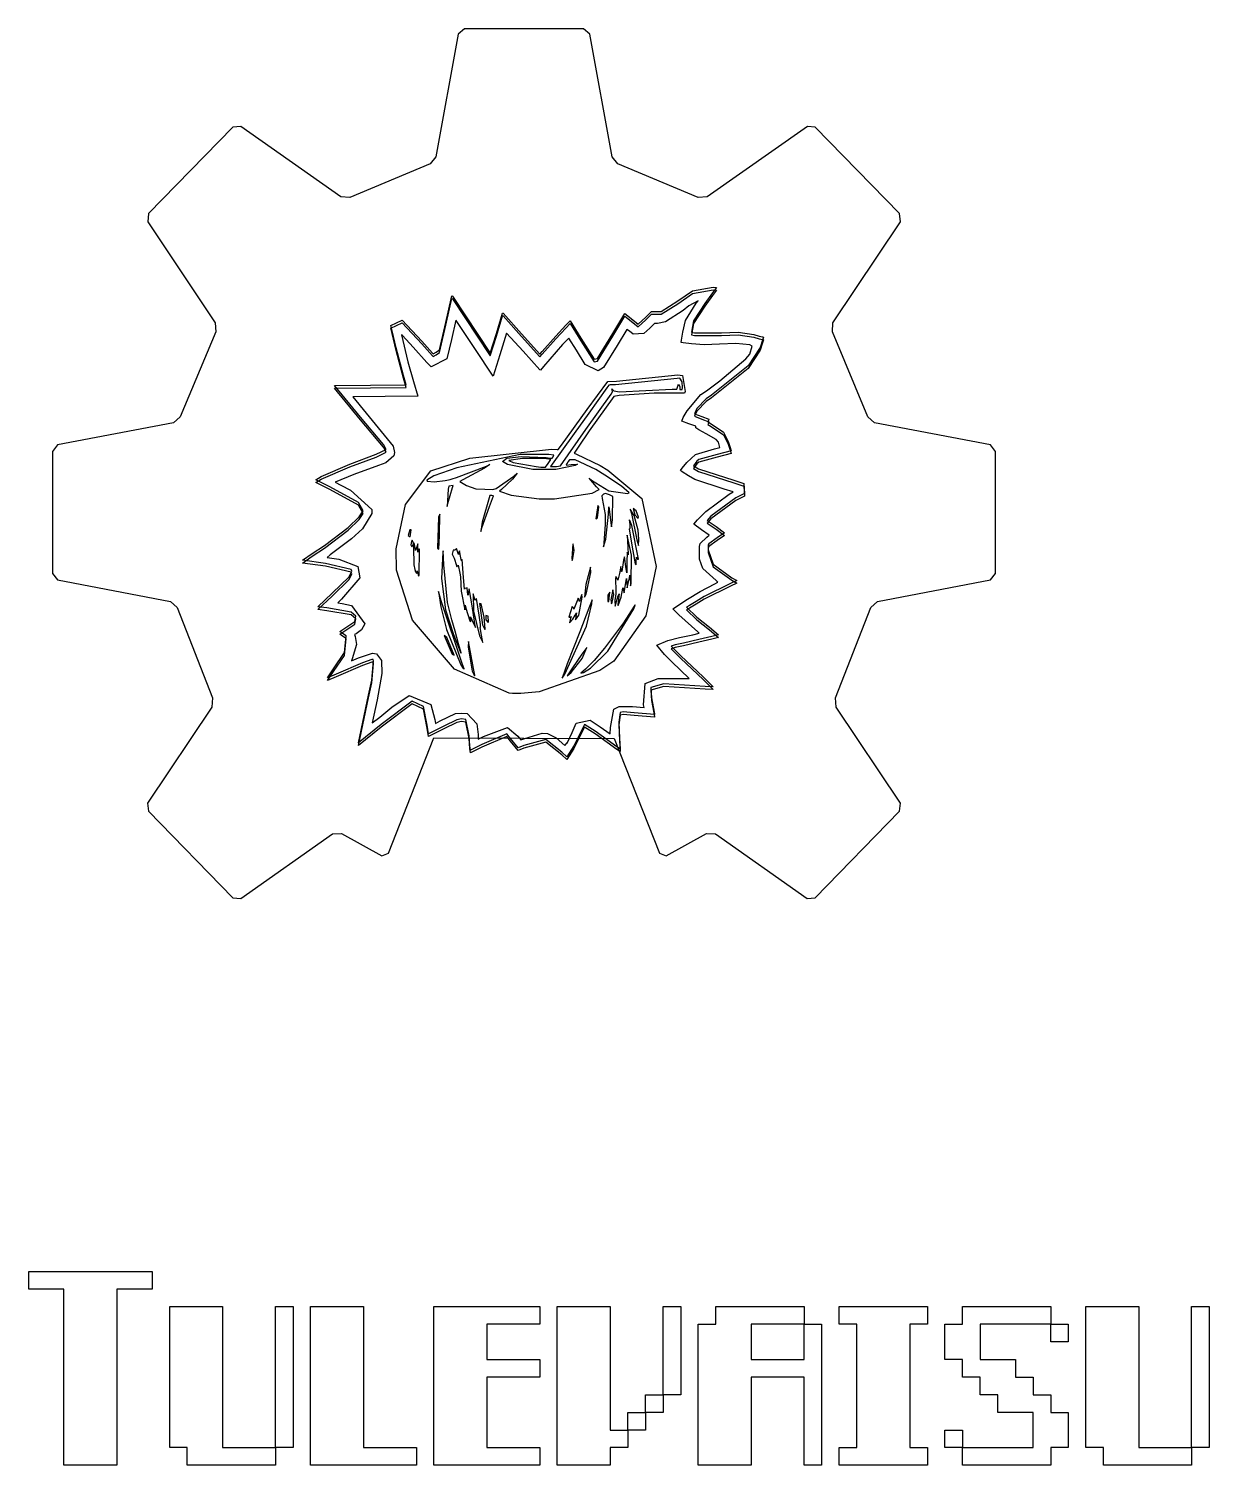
# Model space of a CAD drawing. Extents: x 11 to 122, y 5 to 84.
# Drawn here: x 11.02 to 21.69, y 70.44 to 83.42 of the extents above; entities that cross this region are included whole.
import ezdxf

# ---------------------------------------------------------------- set-up
doc = ezdxf.new("R2010")
doc.units = 0
doc.layers.add('Layer_1', color=7, linetype='CONTINUOUS')

msp = doc.modelspace()

# ---------------------------------------------------------------- linework, layer by layer
at = {"layer": 'Layer_1', "color": 7}
for points in [[(14.960838, 83.420121), (14.905725, 83.372007), (14.70365, 82.2619), (14.650288, 82.198917), (13.925089, 81.894492), (13.84373, 81.900616), (12.939199, 82.53659), (12.866592, 82.530466), (12.104653, 81.749283), (12.09852, 81.674926), (12.708248, 80.763396), (12.713489, 80.680293), (12.39244, 79.912228), (12.330331, 79.857994), (11.28321, 79.658536), (11.236845, 79.600805), (11.236845, 78.495944), (11.284083, 78.43821), (12.304962, 78.244004), (12.36532, 78.188898), (12.683744, 77.371844), (12.677612, 77.288736), (12.097628, 76.421822), (12.104613, 76.347468), (12.866552, 75.566285), (12.93916, 75.559315), (13.769336, 76.143675), (13.848939, 76.14726), (14.214602, 75.946063), (14.27496, 75.968782), (14.685238, 77.011531), (16.315813, 77.006254), (16.72434, 75.968757), (16.784698, 75.94601), (17.150361, 76.147209), (17.229965, 76.143625), (18.060141, 75.559267), (18.132748, 75.566237), (18.894687, 76.347423), (18.901672, 76.421774), (18.32169, 77.288702), (18.315558, 77.371805), (18.633981, 78.188858), (18.694339, 78.24397), (19.715218, 78.438173), (19.761579, 78.495905), (19.762482, 79.600762), (19.716117, 79.658494), (18.668996, 79.857948), (18.606887, 79.912186), (18.286716, 80.680257), (18.291195, 80.763354), (18.901796, 81.674884), (18.894811, 81.749241), (18.132871, 82.530426), (18.061137, 82.536551), (17.156607, 81.90058), (17.075252, 81.894456), (16.349175, 82.198886), (16.295813, 82.261864), (16.094612, 83.371976), (16.038625, 83.42009), (14.960891, 83.42009), (14.960838, 83.420121)], [(15.842741, 76.85724), (15.697576, 76.971354), (15.49732, 76.916722), (15.445719, 76.896571), (15.377418, 76.982406), (15.345072, 77.023574), (15.117185, 76.926647), (15.016303, 76.877239), (15.009284, 76.915257), (15.005186, 77.005732), (14.972267, 77.151745), (14.935749, 77.157954), (14.891785, 77.151039), (14.774919, 77.092137), (14.636455, 77.023362), (14.624559, 77.100211), (14.589848, 77.269643), (14.487434, 77.318764), (14.209384, 77.109048), (14.003259, 76.942361), (14.094598, 77.371952), (14.123609, 77.508635), (14.138014, 77.683929), (14.135305, 77.696431), (14.122785, 77.696208), (14.041131, 77.665533), (13.800736, 77.562644), (13.721959, 77.530538), (13.77836, 77.611886), (13.875471, 77.756954), (13.891938, 77.909498), (13.860375, 77.931088), (13.835855, 77.948896), (13.934308, 78.01537), (13.971425, 78.038908), (13.980899, 78.085573), (13.937594, 78.122152), (13.7161, 78.160723), (13.63523, 78.170601), (13.76696, 78.293382), (13.918458, 78.441644), (13.944366, 78.493585), (13.936114, 78.509925), (13.705432, 78.563508), (13.498319, 78.591476), (13.584808, 78.652208), (13.696041, 78.725235), (13.910979, 78.888826), (14.00901, 78.983954), (14.045231, 79.038776), (14.004817, 79.113187), (13.74588, 79.254851), (13.619033, 79.319686), (13.667273, 79.348636), (13.924045, 79.459973), (14.163472, 79.549434), (14.253209, 79.594003), (14.230758, 79.637118), (14.021457, 79.884398), (13.787131, 80.170312), (14.110616, 80.173783), (14.433753, 80.177029), (14.409008, 80.262585), (14.343171, 80.511572), (14.306554, 80.664647), (14.296287, 80.713429), (14.397522, 80.76301), (14.575859, 80.571048), (14.672195, 80.465065), (14.678652, 80.458207), (14.705819, 80.471838), (14.735058, 80.493287), (14.791666, 80.740079), (14.848245, 80.9811), (14.852159, 80.980253), (15.194671, 80.463772), (15.250713, 80.642193), (15.305534, 80.824497), (15.310352, 80.825344), (15.47756, 80.639388), (15.642927, 80.456147), (15.662412, 80.477878), (15.787975, 80.617894), (15.877435, 80.715447), (15.917068, 80.756648), (16.01439, 80.598694), (16.134482, 80.409583), (16.163327, 80.414437), (16.30138, 80.641457), (16.410954, 80.823374), (16.48293, 80.765008), (16.530351, 80.725356), (16.601794, 80.788983), (16.652861, 80.840051), (16.669772, 80.839204), (16.740835, 80.840051), (16.889852, 80.935354), (17.022086, 81.027994), (17.209268, 81.059972), (17.23862, 81.058561), (17.203006, 81.008377), (17.133909, 80.912384), (17.032331, 80.75476), (17.012499, 80.654199), (17.041484, 80.647228), (17.28425, 80.648357), (17.436585, 80.653381), (17.575516, 80.633823), (17.626482, 80.619034), (17.654038, 80.611668), (17.664901, 80.608394), (17.655489, 80.581894), (17.635671, 80.515995), (17.526313, 80.35081), (17.194158, 80.082888), (17.147411, 80.052671), (17.060791, 79.963088), (17.039201, 79.91715), (17.105829, 79.892004), (17.171336, 79.86779), (17.166643, 79.855795), (17.160087, 79.843349), (17.189975, 79.825541), (17.304071, 79.750746), (17.344878, 79.666077), (17.362742, 79.612824), (17.372284, 79.581207), (17.244558, 79.548771), (17.080789, 79.501584), (17.062772, 79.487755), (17.030707, 79.446288), (17.077659, 79.417631), (17.395701, 79.315055), (17.486765, 79.28526), (17.493417, 79.196614), (17.41363, 79.155396), (17.187867, 78.991681), (17.155945, 78.952786), (17.235278, 78.896321), (17.312421, 78.840182), (17.246165, 78.793799), (17.171615, 78.74115), (17.16332, 78.732599), (17.163341, 78.685174), (17.208723, 78.558143), (17.379303, 78.435024), (17.422437, 78.408523), (17.365547, 78.382248), (17.127527, 78.264632), (17.055754, 78.220015), (16.994347, 78.184554), (16.968676, 78.167875), (17.062854, 78.079127), (17.175223, 77.987363), (17.256812, 77.918808), (17.198699, 77.904386), (17.079753, 77.875081), (16.939939, 77.843982), (16.864815, 77.828968), (16.830383, 77.81593), (16.917938, 77.729908), (17.117837, 77.53844), (17.210176, 77.447093), (17.136096, 77.452427), (16.763781, 77.474525), (16.647316, 77.44255), (16.652946, 77.349176), (16.680136, 77.203378), (16.678555, 77.198213), (16.49544, 77.214751), (16.396641, 77.221524), (16.368158, 77.215203), (16.358178, 77.129018), (16.363826, 76.984159), (16.367619, 76.887675), (16.337815, 76.90633), (16.250246, 76.969252), (16.141734, 77.048624), (16.046289, 77.109121), (16.007845, 77.03011), (15.950013, 76.915756), (15.906931, 76.847504), (15.886783, 76.817027), (15.842715, 76.85741), (15.842741, 76.85724)], [(15.888677, 76.964485), (15.934971, 77.059114), (15.971432, 77.144102), (16.098955, 77.172579), (16.18871, 77.11106), (16.278929, 77.046374), (16.280029, 77.105331), (16.311743, 77.269378), (16.358796, 77.296133), (16.478785, 77.295286), (16.584583, 77.286227), (16.580844, 77.310667), (16.595647, 77.502781), (16.712542, 77.547395), (16.950282, 77.548242), (16.993549, 77.546831), (16.836443, 77.699073), (16.768208, 77.765734), (16.701546, 77.849714), (16.80015, 77.890464), (16.905533, 77.917671), (17.025522, 77.941744), (17.082909, 77.958452), (17.071953, 77.969233), (16.899272, 78.122307), (16.84348, 78.177374), (16.97857, 78.265628), (17.091256, 78.334253), (17.223749, 78.404775), (17.251469, 78.419168), (17.236878, 78.432094), (17.11729, 78.54163), (17.087155, 78.625106), (17.086984, 78.739265), (17.093221, 78.767205), (17.153455, 78.826229), (17.172237, 78.842259), (17.103904, 78.892667), (17.03535, 78.942916), (17.068614, 78.98052), (17.143158, 79.057705), (17.355085, 79.213867), (17.389388, 79.234384), (17.309186, 79.259615), (17.044007, 79.346881), (16.985776, 79.380423), (16.929533, 79.414611), (16.912837, 79.42669), (16.930315, 79.448591), (16.972567, 79.500788), (17.048296, 79.572469), (17.221219, 79.623681), (17.269381, 79.636043), (17.256153, 79.683117), (17.235825, 79.706514), (17.145516, 79.760291), (17.079116, 79.796286), (17.051319, 79.811864), (17.052618, 79.819626), (17.053916, 79.827387), (16.990665, 79.849936), (16.924806, 79.873474), (16.937644, 79.906073), (16.973329, 79.967897), (17.097486, 80.113224), (17.149656, 80.147328), (17.268641, 80.238457), (17.50496, 80.436925), (17.540932, 80.477886), (17.562465, 80.550609), (17.54197, 80.56187), (17.414988, 80.574542), (17.265472, 80.568897), (17.128788, 80.564212), (17.013633, 80.571635), (16.939215, 80.580666), (16.919844, 80.583629), (16.921735, 80.6068), (16.934841, 80.678137), (16.959516, 80.782887), (17.05607, 80.938484), (17.07243, 80.961965), (16.990002, 80.915528), (16.93679, 80.872416), (16.779238, 80.769887), (16.707244, 80.757216), (16.679075, 80.756369), (16.638383, 80.715057), (16.583083, 80.664593), (16.486994, 80.658441), (16.452982, 80.685873), (16.428691, 80.702411), (16.34299, 80.557656), (16.218484, 80.35922), (16.170754, 80.326849), (16.052598, 80.386206), (15.973743, 80.514547), (15.903781, 80.624997), (15.847374, 80.567054), (15.675754, 80.368282), (15.649406, 80.334472), (15.643586, 80.337012), (15.49189, 80.506204), (15.341942, 80.669639), (15.282215, 80.473921), (15.221702, 80.280175), (15.05473, 80.529857), (14.887677, 80.782968), (14.883274, 80.784944), (14.842807, 80.61217), (14.802078, 80.436614), (14.660391, 80.363931), (14.621684, 80.404161), (14.497521, 80.541101), (14.401046, 80.647527), (14.391913, 80.654498), (14.448336, 80.408697), (14.500418, 80.23259), (14.539724, 80.099717), (14.245894, 80.096754), (13.950874, 80.09379), (14.073576, 79.944551), (14.316802, 79.646138), (14.330035, 79.589084), (14.323364, 79.558866), (14.249653, 79.498177), (14.183285, 79.474047), (13.96, 79.390665), (13.792014, 79.321289), (13.842619, 79.294703), (13.929742, 79.250663), (14.125331, 79.075516), (14.125386, 79.038036), (14.038242, 78.901351), (13.939116, 78.8112), (13.748696, 78.666872), (13.719484, 78.641359), (13.824344, 78.627699), (13.996941, 78.560279), (14.016584, 78.458078), (13.850906, 78.26394), (13.817673, 78.231507), (13.854758, 78.224649), (13.940161, 78.206785), (14.060145, 78.042943), (14.032129, 77.988311), (13.98142, 77.952934), (13.968452, 77.944524), (13.974539, 77.926575), (13.985461, 77.855726), (13.947064, 77.724495), (13.941123, 77.708945), (14.002764, 77.734571), (14.130058, 77.776275), (14.165952, 77.769727), (14.212805, 77.710342), (14.21464, 77.591673), (14.170999, 77.355865), (14.125881, 77.145923), (14.195062, 77.1997), (14.305344, 77.290062), (14.461358, 77.39337), (14.656636, 77.312044), (14.69358, 77.176403), (14.699741, 77.142322), (14.7428, 77.16442), (14.880606, 77.230016), (14.935549, 77.235858), (14.985632, 77.230976), (15.073961, 77.138811), (15.083706, 77.042641), (15.085004, 77.000471), (15.134565, 77.024262), (15.349388, 77.105565), (15.442624, 77.026554), (15.470197, 76.992761), (15.505673, 77.005997), (15.664901, 77.052629), (15.711854, 77.049355), (15.78943, 77.010391), (15.867318, 76.942539), (15.888612, 76.965032), (15.888677, 76.964485)], [(15.396778, 77.412832), (15.365475, 77.416077), (14.870909, 77.63209), (14.492096, 78.074276), (14.34589, 78.526066), (14.342825, 78.719978), (14.428814, 79.120798), (14.65866, 79.423459), (15.00963, 79.538227), (15.749434, 79.621127), (15.79838, 79.616499), (15.808718, 79.616442), (15.837661, 79.656095), (16.070794, 79.979541), (16.2575, 80.23193), (16.335815, 80.233905), (16.888811, 80.291315), (16.931461, 80.284852), (16.955884, 80.142203), (16.95024, 80.127584), (16.936741, 80.127846), (16.67596, 80.126717), (16.358587, 80.105861), (16.31016, 80.096406), (16.08751, 79.785296), (15.988775, 79.639367), (15.95312, 79.584088), (15.972717, 79.574041), (16.187656, 79.473313), (16.258606, 79.429575), (16.565102, 79.174463), (16.693557, 78.560466), (16.600373, 78.114814), (16.311292, 77.704285), (16.185568, 77.620321), (15.635703, 77.426336), (15.470847, 77.412592), (15.396767, 77.412815), (15.396778, 77.412832)], [(15.79268, 79.464819), (15.83078, 79.470124), (16.057234, 79.796732), (16.288318, 80.118871), (16.300352, 80.138373), (16.29696, 80.15573), (16.294561, 80.165184), (16.312056, 80.14636), (16.364099, 80.137893), (16.839789, 80.16191), (16.881956, 80.161851), (16.897255, 80.207884), (16.907316, 80.185476), (16.908643, 80.160951), (16.919076, 80.160951), (16.92951, 80.160951), (16.932191, 80.173453), (16.928376, 80.227933), (16.908781, 80.261337), (16.883214, 80.258092), (16.325189, 80.201495), (16.279549, 80.200366), (16.266471, 80.199237), (16.249369, 80.176095), (16.08429, 79.944263), (15.954157, 79.762715), (15.739017, 79.463272), (15.792687, 79.465248), (15.79268, 79.464819)], [(15.774485, 79.170766), (16.114725, 79.221952), (16.179319, 79.256578), (16.156273, 79.280765), (16.087976, 79.359727), (16.110661, 79.340536), (16.264879, 79.244014), (16.435914, 79.219771), (16.450186, 79.224568), (16.380274, 79.286683), (16.230447, 79.386812), (16.14802, 79.437564), (15.962259, 79.523414), (15.909749, 79.52426), (15.89916, 79.508089), (15.895308, 79.502332), (15.885241, 79.489829), (15.879518, 79.476113), (15.925046, 79.480459), (15.984223, 79.485652), (15.963372, 79.473884), (15.786997, 79.436221), (15.580406, 79.436204), (15.349175, 79.481619), (15.303677, 79.508007), (15.343771, 79.538518), (15.472936, 79.555593), (15.699352, 79.544868), (15.73925, 79.54055), (15.753065, 79.539421), (15.761681, 79.551105), (15.770297, 79.564708), (15.723345, 79.57278), (15.463541, 79.572735), (14.891763, 79.452093), (14.684543, 79.378919), (14.620748, 79.338995), (14.624942, 79.332533), (14.687265, 79.324489), (14.785565, 79.3386), (14.831252, 79.347236), (14.851075, 79.351046), (14.889152, 79.363436), (15.161822, 79.468262), (15.189558, 79.480764), (15.142624, 79.447473), (14.947588, 79.342732), (14.920983, 79.329016), (14.978369, 79.292502), (15.063619, 79.261957), (15.144743, 79.257837), (15.217465, 79.256426), (15.249335, 79.263933), (15.406491, 79.375741), (15.43751, 79.404454), (15.396528, 79.349155), (15.294994, 79.254571), (15.277818, 79.239783), (15.3832, 79.203342), (15.637787, 79.170845), (15.774471, 79.170788), (15.774485, 79.170766)], [(15.719045, 79.490981), (15.743181, 79.527455), (15.703532, 79.533777), (15.65963, 79.537079), (15.486385, 79.535103), (15.361667, 79.518988), (15.403036, 79.498471), (15.609627, 79.462264), (15.651363, 79.458257), (15.676785, 79.45741), (15.694904, 79.457148), (15.719039, 79.491511), (15.719045, 79.490981)], [(14.811507, 79.128926), (14.854398, 79.273418), (14.859554, 79.291142), (14.820769, 79.287501), (14.814585, 79.258077), (14.805139, 79.102208), (14.811503, 79.128963), (14.811507, 79.128926)], [(15.119051, 78.907991), (15.187965, 79.100752), (15.224009, 79.198254), (15.207877, 79.201866), (15.190611, 79.201302), (15.121585, 78.95957), (15.10987, 78.874822), (15.119051, 78.908036), (15.119051, 78.907991)], [(16.238589, 78.808144), (16.264272, 79.031949), (16.267176, 79.1003), (16.286999, 78.932296), (16.289844, 78.917084), (16.298248, 78.982868), (16.303196, 79.193623), (16.27219, 79.207113), (16.237659, 79.221168), (16.217314, 79.213435), (16.202282, 79.199691), (16.207393, 79.175504), (16.231893, 79.03091), (16.234461, 78.939089), (16.222063, 78.774689), (16.217102, 78.73817), (16.238596, 78.808147), (16.238589, 78.808144)], [(16.163291, 78.999152), (16.177284, 79.100298), (16.167903, 79.112377), (16.150103, 78.991312), (16.163291, 78.999152)], [(16.53706, 78.806168), (16.532263, 78.889015), (16.495792, 79.019977), (16.460264, 79.078832), (16.470489, 79.038138), (16.520501, 78.801368), (16.534691, 78.75107), (16.537062, 78.806168), (16.53706, 78.806168)], [(16.534047, 79.004429), (16.513007, 79.061678), (16.485764, 79.085187), (16.501775, 79.027803), (16.532341, 78.994631), (16.534034, 79.004452), (16.534047, 79.004429)], [(14.729866, 78.716326), (14.736314, 78.839967), (14.739684, 79.033888), (14.728099, 79.004819), (14.716658, 78.72648), (14.729863, 78.71632), (14.729866, 78.716326)], [(16.511937, 78.574427), (16.514619, 78.613117), (16.517441, 78.645454), (16.524502, 78.625473), (16.53318, 78.626602), (16.473267, 78.930501), (16.457262, 78.974328), (16.451194, 78.980593), (16.45576, 78.939899), (16.457002, 78.904035), (16.449354, 78.898164), (16.481774, 78.703044), (16.504914, 78.584627), (16.51195, 78.574184), (16.511937, 78.574427)], [(14.469782, 78.82852), (14.479733, 78.890666), (14.467744, 78.891512), (14.453935, 78.839609), (14.469776, 78.828433), (14.469782, 78.82852)], [(16.322113, 78.202972), (16.348329, 78.285838), (16.358717, 78.314258), (16.353612, 78.26626), (16.347553, 78.214444), (16.352184, 78.208123), (16.376404, 78.283831), (16.393292, 78.364172), (16.396453, 78.367417), (16.398203, 78.343005), (16.403435, 78.323278), (16.424534, 78.450362), (16.429713, 78.416453), (16.431717, 78.367414), (16.452762, 78.458186), (16.456801, 78.48192), (16.460995, 78.414788), (16.460912, 78.385155), (16.469263, 78.40762), (16.47121, 78.662684), (16.432697, 78.843089), (16.436939, 78.730832), (16.441796, 78.672403), (16.441147, 78.664783), (16.437137, 78.676778), (16.431425, 78.688772), (16.429731, 78.596034), (16.42801, 78.502235), (16.422774, 78.540363), (16.406552, 78.647822), (16.39915, 78.617542), (16.394318, 78.575054), (16.383819, 78.515398), (16.381985, 78.513422), (16.379163, 78.535322), (16.374464, 78.559057), (16.361422, 78.497668), (16.347492, 78.437236), (16.341065, 78.451375), (16.330462, 78.469127), (16.326048, 78.448384), (16.328278, 78.340171), (16.32952, 78.314094), (16.32127, 78.251531), (16.322117, 78.202969), (16.322113, 78.202972)], [(14.552401, 78.482606), (14.554941, 78.710241), (14.551746, 78.719018), (14.54633, 78.704286), (14.54088, 78.689526), (14.540485, 78.726127), (14.539751, 78.763807), (14.52535, 78.718417), (14.520239, 78.70329), (14.517394, 78.712152), (14.507716, 78.775146), (14.503198, 78.769925), (14.50063, 78.762757), (14.499247, 78.773792), (14.489996, 78.797216), (14.481382, 78.785222), (14.475489, 78.755069), (14.486149, 78.736838), (14.495623, 78.75109), (14.500661, 78.759218), (14.499306, 78.733366), (14.502701, 78.576056), (14.512325, 78.532737), (14.518652, 78.510301), (14.530895, 78.495682), (14.532617, 78.520715), (14.541247, 78.49681), (14.546728, 78.471269), (14.552443, 78.482671), (14.552401, 78.482606)], [(14.930426, 77.780353), (14.908438, 77.860174), (14.876079, 77.974945), (14.845817, 78.079288), (14.80752, 78.23475), (14.774962, 78.57537), (14.768607, 78.701012), (14.765703, 78.685377), (14.761314, 78.630208), (14.754673, 78.452832), (14.789783, 78.169032), (14.861934, 77.944705), (14.927313, 77.776593), (14.930409, 77.780375), (14.930426, 77.780353)], [(15.05354, 78.064096), (15.040953, 78.143976), (15.02538, 78.239966), (15.005229, 78.359645), (14.998157, 78.334894), (14.994677, 78.304643), (14.993492, 78.299421), (14.991826, 78.304643), (14.984537, 78.366201), (14.963491, 78.359935), (14.960362, 78.355759), (14.953312, 78.46114), (14.941763, 78.623819), (14.937727, 78.617892), (14.934036, 78.610159), (14.929961, 78.638043), (14.917577, 78.700564), (14.911509, 78.687158), (14.906175, 78.669858), (14.900355, 78.687581), (14.889165, 78.723582), (14.883549, 78.713139), (14.873691, 78.708257), (14.858962, 78.707693), (14.850588, 78.670544), (14.867637, 78.636228), (14.873827, 78.617037), (14.892572, 78.555778), (14.896974, 78.566136), (14.902997, 78.571554), (14.918308, 78.499971), (14.92444, 78.46707), (14.930421, 78.336059), (14.964561, 78.168515), (14.966932, 78.190049), (14.968766, 78.210821), (14.97504, 78.184743), (15.010377, 78.070347), (15.020181, 78.063207), (15.015931, 78.10617), (15.028143, 78.076596), (15.060237, 78.007852), (15.053521, 78.064192), (15.05354, 78.064096)], [(15.941298, 78.631171), (15.951777, 78.705373), (15.943635, 78.762427), (15.941321, 78.763556), (15.93192, 78.631148), (15.93367, 78.613425), (15.941287, 78.631035), (15.941298, 78.631171)], [(16.059969, 78.310487), (16.102359, 78.506338), (16.100355, 78.553035), (16.059479, 78.398171), (16.045167, 78.283078), (16.059969, 78.310487)], [(14.958555, 77.634568), (14.943755, 77.674739), (14.751905, 78.250769), (14.726994, 78.333198), (14.746586, 78.194629), (14.799115, 77.989928), (14.927043, 77.671003), (14.948574, 77.637421), (14.958554, 77.634458), (14.958555, 77.634568)], [(15.127584, 77.874536), (15.115064, 77.939997), (15.102545, 78.007245), (15.105675, 78.009503), (15.105671, 78.035298), (15.093084, 78.120862), (15.069018, 78.270429), (15.062025, 78.262696), (15.057614, 78.252056), (15.049946, 78.28163), (15.040463, 78.311913), (15.042749, 78.15732), (15.097354, 77.932993), (15.12759, 77.874319), (15.127584, 77.874536)], [(15.940321, 78.084529), (15.961268, 78.120007), (15.974786, 78.140779), (15.968645, 78.109585), (15.964322, 78.078551), (15.994307, 78.120639), (16.026774, 78.281802), (16.022766, 78.305565), (16.007868, 78.26827), (15.999779, 78.244168), (15.995422, 78.259126), (15.99011, 78.274902), (15.985329, 78.264403), (15.950094, 78.174778), (15.946775, 78.186152), (15.93493, 78.198231), (15.904905, 78.102199), (15.91784, 78.102763), (15.92472, 78.106799), (15.917464, 78.079), (15.911566, 78.051625), (15.940307, 78.084636), (15.940321, 78.084529)], [(16.267333, 78.243872), (16.274507, 78.327649), (16.258087, 78.302306), (16.257128, 78.243502), (16.267302, 78.243762), (16.267333, 78.243872)], [(16.296928, 78.237409), (16.310158, 78.305746), (16.303441, 78.350379), (16.283689, 78.257751), (16.28898, 78.223317), (16.296925, 78.2374), (16.296928, 78.237409)], [(15.14844, 77.996334), (15.137955, 78.102154), (15.113007, 78.223885), (15.097561, 78.226142), (15.125695, 78.032089), (15.146394, 77.98955), (15.148426, 77.996323), (15.14844, 77.996334)], [(15.869607, 77.585837), (16.064943, 78.020933), (16.112481, 78.222688), (16.114654, 78.259679), (16.08674, 78.182576), (16.005535, 77.970839), (15.889954, 77.679743), (15.84544, 77.550615), (15.869612, 77.585837), (15.869607, 77.585837)], [(16.038021, 77.602883), (16.100022, 77.642253), (16.256655, 77.795488), (16.492808, 78.178424), (16.503673, 78.209556), (16.501698, 78.21283), (16.493976, 78.201513), (16.397657, 78.050084), (16.227551, 77.820829), (16.13418, 77.710088), (16.054252, 77.632753), (16.014455, 77.595853), (16.038012, 77.602908), (16.038021, 77.602883)], [(15.179995, 78.060032), (15.175713, 78.110637), (15.15466, 78.118455), (15.153785, 78.077691), (15.175025, 78.054294), (15.180012, 78.060052), (15.179995, 78.060032)], [(14.867705, 77.758452), (14.800615, 77.919384), (14.777981, 77.936628), (14.84872, 77.769078), (14.867705, 77.758438), (14.867705, 77.758452)], [(15.054546, 77.577144), (15.044013, 77.639222), (15.016996, 77.786155), (14.998522, 77.8811), (14.994703, 77.830258), (15.031972, 77.613048), (15.052456, 77.572225), (15.054544, 77.577136), (15.054546, 77.577144)], [(15.92699, 77.601274), (16.024218, 77.7278), (16.067459, 77.826685), (16.023753, 77.766304), (15.93897, 77.642826), (15.889982, 77.571113), (15.92699, 77.601274)], [(11.022639, 72.030024), (11.022639, 72.189291), (11.18191, 72.189291), (11.341181, 72.189291), (11.500452, 72.189291), (11.659724, 72.189291), (11.818994, 72.189291), (11.978265, 72.189291), (12.137537, 72.189291), (12.137537, 72.030024), (11.978265, 72.030024), (11.818994, 72.030024), (11.818994, 71.870755), (11.818994, 71.71148), (11.818994, 71.552211), (11.818994, 71.392936), (11.818994, 71.233666), (11.818994, 71.074391), (11.818994, 70.915125), (11.818994, 70.755856), (11.818994, 70.596584), (11.818994, 70.437309), (11.659724, 70.437309), (11.500452, 70.437309), (11.341181, 70.437309), (11.341181, 70.596584), (11.341181, 70.755856), (11.341181, 70.915125), (11.341181, 71.074391), (11.341181, 71.233666), (11.341181, 71.392936), (11.341181, 71.552211), (11.341181, 71.71148), (11.341181, 71.870755), (11.341181, 72.030024), (11.18191, 72.030024), (11.022639, 72.030024), (11.022639, 72.030024), (11.022639, 72.030024)], [(12.296807, 70.596584), (12.296807, 70.755856), (12.296807, 70.915125), (12.296807, 71.074391), (12.296807, 71.233666), (12.296807, 71.392936), (12.296807, 71.552211), (12.296807, 71.71148), (12.296807, 71.870755), (12.456079, 71.870755), (12.61535, 71.870755), (12.774621, 71.870755), (12.774621, 71.71148), (12.774621, 71.552211), (12.774621, 71.392936), (12.774621, 71.233666), (12.774621, 71.074391), (12.774621, 70.915125), (12.774621, 70.755856), (12.774621, 70.596584), (12.933892, 70.596584), (13.093163, 70.596584), (13.252435, 70.596584), (13.252435, 70.437309), (13.093163, 70.437309), (12.933892, 70.437309), (12.774621, 70.437309), (12.61535, 70.437309), (12.456079, 70.437309), (12.456079, 70.596584), (12.296807, 70.596584), (12.296807, 70.596584), (12.296807, 70.596584)], [(13.252435, 70.596584), (13.252435, 70.755856), (13.252435, 70.915125), (13.252435, 71.074391), (13.252435, 71.233666), (13.252435, 71.392936), (13.252435, 71.552211), (13.252435, 71.71148), (13.252435, 71.870755), (13.411706, 71.870755), (13.411706, 71.71148), (13.411706, 71.552211), (13.411706, 71.392936), (13.411706, 71.233666), (13.411706, 71.074391), (13.411706, 70.915125), (13.411706, 70.755856), (13.411706, 70.596584), (13.252435, 70.596584), (13.252435, 70.596584), (13.252435, 70.596584)], [(13.570977, 70.437309), (13.570977, 70.596584), (13.570977, 70.755856), (13.570977, 70.915125), (13.570977, 71.074391), (13.570977, 71.233666), (13.570977, 71.392936), (13.570977, 71.552211), (13.570977, 71.71148), (13.570977, 71.870755), (13.730248, 71.870755), (13.889519, 71.870755), (14.04879, 71.870755), (14.04879, 71.71148), (14.04879, 71.552211), (14.04879, 71.392936), (14.04879, 71.233666), (14.04879, 71.074391), (14.04879, 70.915125), (14.04879, 70.755856), (14.04879, 70.596584), (14.208061, 70.596584), (14.367332, 70.596584), (14.526603, 70.596584), (14.526603, 70.437309), (14.367332, 70.437309), (14.208061, 70.437309), (14.04879, 70.437309), (13.889519, 70.437309), (13.730248, 70.437309), (13.570977, 70.437309), (13.570977, 70.437309), (13.570977, 70.437309)], [(14.685875, 70.437309), (14.685875, 70.596584), (14.685875, 70.755856), (14.685875, 70.915125), (14.685875, 71.074391), (14.685875, 71.233666), (14.685875, 71.392936), (14.685875, 71.552211), (14.685875, 71.71148), (14.685875, 71.870755), (14.845145, 71.870755), (15.004417, 71.870755), (15.163688, 71.870755), (15.322959, 71.870755), (15.48223, 71.870755), (15.641501, 71.870755), (15.641501, 71.71148), (15.48223, 71.71148), (15.322959, 71.71148), (15.163688, 71.71148), (15.163688, 71.552211), (15.163688, 71.392936), (15.322959, 71.392936), (15.48223, 71.392936), (15.641501, 71.392936), (15.641501, 71.233666), (15.48223, 71.233666), (15.322959, 71.233666), (15.163688, 71.233666), (15.163688, 71.074391), (15.163688, 70.915125), (15.163688, 70.755856), (15.163688, 70.596584), (15.322959, 70.596584), (15.48223, 70.596584), (15.641501, 70.596584), (15.641501, 70.437309), (15.48223, 70.437309), (15.322959, 70.437309), (15.163688, 70.437309), (15.004417, 70.437309), (14.845145, 70.437309), (14.685875, 70.437309), (14.685875, 70.437309), (14.685875, 70.437309)], [(15.800772, 70.437309), (15.800772, 70.596584), (15.800772, 70.755856), (15.800772, 70.915125), (15.800772, 71.074391), (15.800772, 71.233666), (15.800772, 71.392936), (15.800772, 71.552211), (15.800772, 71.71148), (15.800772, 71.870755), (15.960043, 71.870755), (16.119314, 71.870755), (16.278586, 71.870755), (16.278586, 71.71148), (16.278586, 71.552211), (16.278586, 71.392936), (16.278586, 71.233666), (16.278586, 71.074391), (16.278586, 70.915125), (16.278586, 70.755856), (16.437857, 70.755856), (16.437857, 70.596584), (16.278586, 70.596584), (16.278586, 70.437309), (16.119314, 70.437309), (15.960043, 70.437309), (15.800772, 70.437309), (15.800772, 70.437309), (15.800772, 70.437309)], [(16.756399, 71.074391), (16.756399, 71.233666), (16.756399, 71.392936), (16.756399, 71.552211), (16.756399, 71.71148), (16.756399, 71.870755), (16.91567, 71.870755), (16.91567, 71.71148), (16.91567, 71.552211), (16.91567, 71.392936), (16.91567, 71.233666), (16.91567, 71.074391), (16.756399, 71.074391), (16.756399, 71.074391), (16.756399, 71.074391)], [(17.074941, 70.437309), (17.074941, 70.596584), (17.074941, 70.755856), (17.074941, 70.915125), (17.074941, 71.074391), (17.074941, 71.233666), (17.074941, 71.392936), (17.074941, 71.552211), (17.074941, 71.71148), (17.234213, 71.71148), (17.234213, 71.870755), (17.393484, 71.870755), (17.552755, 71.870755), (17.712026, 71.870755), (17.871298, 71.870755), (18.030568, 71.870755), (18.030568, 71.71148), (17.871298, 71.71148), (17.712026, 71.71148), (17.552755, 71.71148), (17.552755, 71.552211), (17.552755, 71.392936), (17.712026, 71.392936), (17.871298, 71.392936), (18.030568, 71.392936), (18.030568, 71.552211), (18.030568, 71.71148), (18.18984, 71.71148), (18.18984, 71.552211), (18.18984, 71.392936), (18.18984, 71.233666), (18.18984, 71.074391), (18.18984, 70.915125), (18.18984, 70.755856), (18.18984, 70.596584), (18.18984, 70.437309), (18.030568, 70.437309), (18.030568, 70.596584), (18.030568, 70.755856), (18.030568, 70.915125), (18.030568, 71.074391), (18.030568, 71.233666), (17.871298, 71.233666), (17.712026, 71.233666), (17.552755, 71.233666), (17.552755, 71.074391), (17.552755, 70.915125), (17.552755, 70.755856), (17.552755, 70.596584), (17.552755, 70.437309), (17.393484, 70.437309), (17.234213, 70.437309), (17.074941, 70.437309), (17.074941, 70.437309), (17.074941, 70.437309)], [(18.349111, 70.437309), (18.349111, 70.596584), (18.508382, 70.596584), (18.508382, 70.755856), (18.508382, 70.915125), (18.508382, 71.074391), (18.508382, 71.233666), (18.508382, 71.392936), (18.508382, 71.552211), (18.508382, 71.71148), (18.349111, 71.71148), (18.349111, 71.870755), (18.508382, 71.870755), (18.667653, 71.870755), (18.826924, 71.870755), (18.986195, 71.870755), (19.145466, 71.870755), (19.145466, 71.71148), (18.986195, 71.71148), (18.986195, 71.552211), (18.986195, 71.392936), (18.986195, 71.233666), (18.986195, 71.074391), (18.986195, 70.915125), (18.986195, 70.755856), (18.986195, 70.596584), (19.145466, 70.596584), (19.145466, 70.437309), (18.986195, 70.437309), (18.826924, 70.437309), (18.667653, 70.437309), (18.508382, 70.437309), (18.349111, 70.437309), (18.349111, 70.437309), (18.349111, 70.437309)], [(19.304738, 71.392936), (19.304738, 71.552211), (19.304738, 71.71148), (19.464008, 71.71148), (19.464008, 71.870755), (19.62328, 71.870755), (19.782551, 71.870755), (19.941822, 71.870755), (20.101093, 71.870755), (20.260364, 71.870755), (20.260364, 71.71148), (20.101093, 71.71148), (19.941822, 71.71148), (19.782551, 71.71148), (19.62328, 71.71148), (19.62328, 71.552211), (19.62328, 71.392936), (19.782551, 71.392936), (19.941822, 71.392936), (19.941822, 71.233666), (20.101093, 71.233666), (20.101093, 71.074391), (20.260364, 71.074391), (20.260364, 70.915125), (20.419635, 70.915125), (20.419635, 70.755856), (20.419635, 70.596584), (20.260364, 70.596584), (20.260364, 70.437309), (20.101093, 70.437309), (19.941822, 70.437309), (19.782551, 70.437309), (19.62328, 70.437309), (19.464008, 70.437309), (19.464008, 70.596584), (19.62328, 70.596584), (19.782551, 70.596584), (19.941822, 70.596584), (20.101093, 70.596584), (20.101093, 70.755856), (20.101093, 70.915125), (19.941822, 70.915125), (19.782551, 70.915125), (19.782551, 71.074391), (19.62328, 71.074391), (19.62328, 71.233666), (19.464008, 71.233666), (19.464008, 71.392936), (19.304738, 71.392936), (19.304738, 71.392936), (19.304738, 71.392936)], [(20.578906, 70.596584), (20.578906, 70.755856), (20.578906, 70.915125), (20.578906, 71.074391), (20.578906, 71.233666), (20.578906, 71.392936), (20.578906, 71.552211), (20.578906, 71.71148), (20.578906, 71.870755), (20.738177, 71.870755), (20.897449, 71.870755), (21.05672, 71.870755), (21.05672, 71.71148), (21.05672, 71.552211), (21.05672, 71.392936), (21.05672, 71.233666), (21.05672, 71.074391), (21.05672, 70.915125), (21.05672, 70.755856), (21.05672, 70.596584), (21.215991, 70.596584), (21.375262, 70.596584), (21.534533, 70.596584), (21.534533, 70.437309), (21.375262, 70.437309), (21.215991, 70.437309), (21.05672, 70.437309), (20.897449, 70.437309), (20.738177, 70.437309), (20.738177, 70.596584), (20.578906, 70.596584), (20.578906, 70.596584), (20.578906, 70.596584)], [(21.534533, 70.596584), (21.534533, 70.755856), (21.534533, 70.915125), (21.534533, 71.074391), (21.534533, 71.233666), (21.534533, 71.392936), (21.534533, 71.552211), (21.534533, 71.71148), (21.534533, 71.870755), (21.693804, 71.870755), (21.693804, 71.71148), (21.693804, 71.552211), (21.693804, 71.392936), (21.693804, 71.233666), (21.693804, 71.074391), (21.693804, 70.915125), (21.693804, 70.755856), (21.693804, 70.596584), (21.534533, 70.596584), (21.534533, 70.596584), (21.534533, 70.596584)], [(20.260364, 71.552211), (20.260364, 71.71148), (20.419635, 71.71148), (20.419635, 71.552211), (20.260364, 71.552211), (20.260364, 71.552211), (20.260364, 71.552211)], [(16.597128, 70.915125), (16.597128, 71.074391), (16.756399, 71.074391), (16.756399, 70.915125), (16.597128, 70.915125), (16.597128, 70.915125), (16.597128, 70.915125)], [(16.437857, 70.755856), (16.437857, 70.915125), (16.597128, 70.915125), (16.597128, 70.755856), (16.437857, 70.755856), (16.437857, 70.755856), (16.437857, 70.755856)], [(19.304738, 70.596584), (19.304738, 70.755856), (19.464008, 70.755856), (19.464008, 70.596584), (19.304738, 70.596584), (19.304738, 70.596584), (19.304738, 70.596584)]]:
    msp.add_lwpolyline(points, close=True, dxfattribs=at)
at = {"layer": 'Layer_1', "color": 2}
msp.add_lwpolyline([(15.842741, 76.881571), (15.697576, 76.99569), (15.49732, 76.941055), (15.445719, 76.920904), (15.377418, 77.006745), (15.345072, 77.047913), (15.117185, 76.950986), (15.016303, 76.901575), (15.009284, 76.939593), (15.005186, 77.030065), (14.972267, 77.176084), (14.935749, 77.182321), (14.891785, 77.175406), (14.774919, 77.116495), (14.636455, 77.047726), (14.624559, 77.124575), (14.589848, 77.294008), (14.487434, 77.343131), (14.209384, 77.133409), (14.003259, 76.966729), (14.094598, 77.396316), (14.123609, 77.532999), (14.138014, 77.708287), (14.135305, 77.72079), (14.122785, 77.720572), (14.041131, 77.689898), (13.800736, 77.587005), (13.721959, 77.554897), (13.77836, 77.63625), (13.875471, 77.781315), (13.891938, 77.933853), (13.860375, 77.955443), (13.835855, 77.973252), (13.934308, 78.039729), (13.971425, 78.063266), (13.980899, 78.109932), (13.937594, 78.146511), (13.7161, 78.185082), (13.63523, 78.19496), (13.76696, 78.317743), (13.918458, 78.466003), (13.944366, 78.517949), (13.936114, 78.534261), (13.705432, 78.587838), (13.498319, 78.615807), (13.584808, 78.676544), (13.696041, 78.749571), (13.910979, 78.913153), (14.00901, 79.00829), (14.045231, 79.063109), (14.004817, 79.137517), (13.74588, 79.279181), (13.619033, 79.344016), (13.667273, 79.372969), (13.924045, 79.484306), (14.163472, 79.57377), (14.253209, 79.618339), (14.230758, 79.661448), (14.021457, 79.908737), (13.787131, 80.194648), (14.110616, 80.198119), (14.433753, 80.201365), (14.409008, 80.286926), (14.343171, 80.535911), (14.306554, 80.688988), (14.296287, 80.737771), (14.397522, 80.787354), (14.575859, 80.595384), (14.672195, 80.489398), (14.678652, 80.48254), (14.705819, 80.496143), (14.735058, 80.517592), (14.791666, 80.764381), (14.848245, 81.005402), (14.852159, 81.004555), (15.194671, 80.488083), (15.250713, 80.666498), (15.305534, 80.848808), (15.310352, 80.849655), (15.47756, 80.663693), (15.642927, 80.48046), (15.662412, 80.502191), (15.787975, 80.642207), (15.877435, 80.739766), (15.917068, 80.780962), (16.01439, 80.623011), (16.134482, 80.433896), (16.163327, 80.438751), (16.30138, 80.66577), (16.410954, 80.847693), (16.48293, 80.789327), (16.530351, 80.749675), (16.601794, 80.813302), (16.652861, 80.86437), (16.669772, 80.863523), (16.740835, 80.86437), (16.889852, 80.959673), (17.022086, 81.05231), (17.209268, 81.084289), (17.23862, 81.082595), (17.203006, 81.032408), (17.133909, 80.936413), (17.032331, 80.778789), (17.012499, 80.678233), (17.041484, 80.671262), (17.28425, 80.672391), (17.436585, 80.677443), (17.575516, 80.657885), (17.626482, 80.643096), (17.654038, 80.635702), (17.664901, 80.632457), (17.655489, 80.605956), (17.635671, 80.540054), (17.526313, 80.37487), (17.194158, 80.106947), (17.147411, 80.076733), (17.060791, 79.987147), (17.039201, 79.941207), (17.105829, 79.916033), (17.171336, 79.891818), (17.166643, 79.879824), (17.160087, 79.867378), (17.189975, 79.849569), (17.304071, 79.774775), (17.344878, 79.690102), (17.362742, 79.636856), (17.372284, 79.605235), (17.244558, 79.572802), (17.080789, 79.525612), (17.062772, 79.511755), (17.030707, 79.470288), (17.077659, 79.441634), (17.395701, 79.339058), (17.486765, 79.309263), (17.493417, 79.220617), (17.41363, 79.179402), (17.187867, 79.01569), (17.155945, 78.976786), (17.235278, 78.920324), (17.312421, 78.864185), (17.246165, 78.817802), (17.171615, 78.765153), (17.16332, 78.756602), (17.163341, 78.709174), (17.208723, 78.582146), (17.379303, 78.459029), (17.422437, 78.432529), (17.365547, 78.406254), (17.127527, 78.288635), (17.055754, 78.244013), (16.994347, 78.208551), (16.968676, 78.191872), (17.062854, 78.103122), (17.175223, 78.011363), (17.256812, 77.942805), (17.198699, 77.928384), (17.079753, 77.899078), (16.939939, 77.86798), (16.864815, 77.852966), (16.830383, 77.839927), (16.917938, 77.7539), (17.117837, 77.562432), (17.210176, 77.471085), (17.136096, 77.476419), (16.763781, 77.498517), (16.647316, 77.466572), (16.652946, 77.373199), (16.680136, 77.2274), (16.678555, 77.222236), (16.49544, 77.238774), (16.396641, 77.245547), (16.368158, 77.239225), (16.358178, 77.153038), (16.363826, 77.008179), (16.367619, 76.911698), (16.337815, 76.930353), (16.250246, 76.99328), (16.141734, 77.072649), (16.046289, 77.133149), (16.007845, 77.054141), (15.950013, 76.939782), (15.906931, 76.871532), (15.886783, 76.841055), (15.842715, 76.881435), (15.842741, 76.881571)], close=True, dxfattribs=at)

doc.saveas('drawing.dxf')
